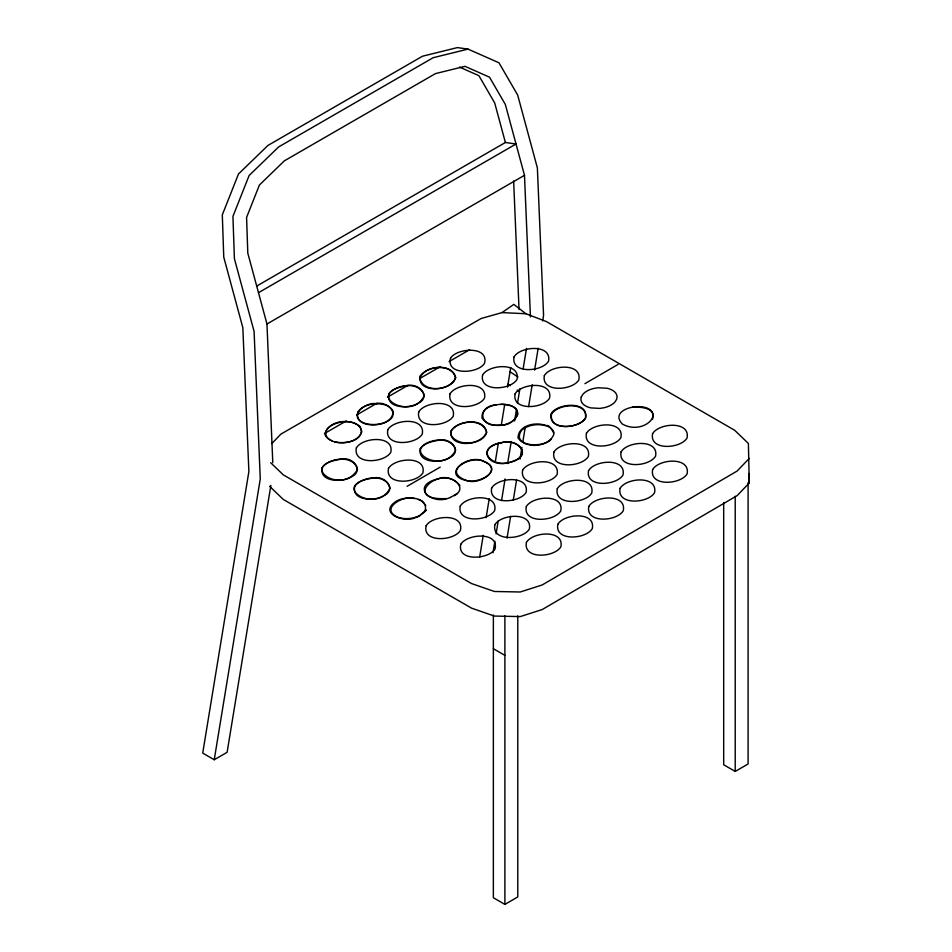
<?xml version="1.0" encoding="UTF-8"?>
<svg xmlns="http://www.w3.org/2000/svg" width="952" height="952" viewBox="0 0 952 952"><rect width="100%" height="100%" fill="white"/><g stroke="black" fill="none" stroke-linecap="round" stroke-linejoin="round"><path stroke-width="1.43" d="M468.039 49.111L457.4 47.6L422.51 56.204L267.988 145.406L238.488 173.99L222.304 214.878L223.756 257.123L242.831 327.643L248.877 471.537L202.716 753.08L214.236 759.744L260.277 478.939L254.089 331.439L234.394 258.647L232.942 216.39L249.126 175.501L278.627 146.929L433.148 57.715L468.039 49.111L498.979 62.796L517.686 95.093L537.368 167.873L543.568 315.374L542.664 320.895M270.88 485.377L227.111 752.306L214.236 759.744M479.618 557.348L483.223 535.345M486.115 517.733L489.245 498.658M495.254 461.982L498.384 442.906M501.276 425.306L504.643 404.755M507.523 387.155L510.748 367.472M492.981 552.814L494.885 541.2M496.075 533.941L498.217 520.875M501.549 500.562L505.095 478.963M507.618 463.553L511.224 441.526M514.592 420.974L516.519 409.229M517.483 403.362L519.863 388.868M523.124 368.948L526.492 348.42M507.047 538.118L510.617 516.353M513.235 500.383L516.567 480.058M520.006 459.066L521.922 447.392M522.886 441.561L525.278 426.972M528.622 406.552L532.204 384.679M534.596 370.09L538.189 348.206M553.885 434.183C548.995 447.404 525.754 449.225 518.043 437.944C518.043 422.236 546.055 419.392 553.552 431.411C555.302 438.598 550.97 423.426 545.948 425.711C537.785 423.533 528.3 424.675 521.66 430.185C510.343 446.881 543.77 448.261 551.065 439.312M652.406 419.427C659.51 398.115 605.103 406.087 622.311 424.009C645.92 437.42 672.255 405.481 632.497 407.218M425.068 510.808C429.138 496.206 404.6 495.647 396.163 501.323C377.563 513.295 405.147 523.612 415.738 517.4C418.499 518.352 435.635 501.668 419.903 515.46C413.346 518.816 405.528 519.554 398.46 517.471C378.575 509.356 403.112 494.564 414.322 498.574M450.451 497.396C431.744 506.523 409.074 485.46 438.396 478.796C449.344 473.394 469.8 487.079 454.223 495.742M271.76 443.62L280.864 434.136L481.177 318.48L502.013 312.601L525.897 313.732L546.424 321.586L734.706 430.292L748.391 443.465L749.283 482.973L737.145 495.623L542.152 609.577L520.232 616.587L494.397 616.063L471.585 608.161L283.303 499.455L269.618 486.282M749.283 458.376L737.145 471.038L542.152 584.98L520.232 591.989L494.397 591.478L471.585 583.576L283.303 474.87L270.665 462.708M457.341 493.433L450.308 497.527M502.013 312.601L513.842 304.378L525.897 313.732M256.873 285.969L505.393 142.491L516.032 144.002L258.492 292.692M266.965 324.001L524.492 175.311L505.345 104.482L489.53 77.183L464.993 66.331L435.48 73.602L284.35 160.852L259.408 185.021L246.58 217.449L247.806 253.172L266.965 324.001L272.784 462.648M324.513 433.517L346.349 420.915M356.619 414.989L377.159 403.124M387.44 397.186L407.98 385.334M419.534 378.658L440.086 366.794M449.07 361.605L469.61 349.741M584.909 383.656L618.098 364.414M493.362 615.028L493.362 897.748L504.893 904.4L517.769 896.962L517.769 615.884M723.687 502.549L723.687 764.765L735.218 771.429L748.093 763.992L748.093 482.747M496.397 404.778C476.524 406.254 479.415 427.734 498.777 425.068C514.508 427.448 527.777 406.813 505.69 404.529C496.623 403.505 480.915 406.433 482.021 418.035C489.875 429.507 512.807 427.246 517.9 414.191C517.483 406.123 507.392 404.195 500.859 404.314M501.359 442.704C475.964 446.714 487.876 468.122 508.249 462.684C532.811 458.209 521.113 437.742 501.359 442.704C472.478 448.939 493.707 469.979 512.676 461.363C533.953 454.592 515.805 437.765 501.716 442.68M446.06 498.562C399.78 500.954 441.621 461.839 459.887 485.579M483.485 461.256C468.241 453.116 439.253 475.476 467.896 480.855C479.689 485.02 504.5 468.812 483.509 461.268C506 470.883 475.536 486.091 464.04 479.475C442.692 469.979 472.013 455.187 483.176 461.196M333.819 441.609C343.791 445.357 366.758 440.217 360.034 426.472C350.312 418.368 330.38 419.963 325.346 432.613C322.264 437.991 339.662 444.072 330.237 440.074C325.239 437.813 324.156 430.97 328.559 427.531C337.353 420.07 358.547 417.987 361.867 431.684C358.226 442.299 343.91 444.037 334.342 441.716M459.518 67.104L478.892 75.66L494.707 102.971L505.393 142.491M418.428 499.514L421.855 501.061L425.782 505.536M493.362 648.705L504.893 655.357M510.034 371.815L518.019 376.992M508.011 384.215L510.284 385.703M517.126 390.142L519.411 391.617M407.075 486.329L440.252 467.087M748.712 473.477L749.283 482.973M524.492 175.311L530.442 316.909M513.64 181.047L519.042 309.543M735.218 496.289L735.218 771.429M504.893 615.837L504.893 904.4M581.22 397.079L580.863 399.804L581.743 402.422A15.482 8.937 0 0 0 590.787 407.896L599.986 408.408L604.639 407.611A21.17 12.221 0 0 0 615.171 401.744L616.741 399.078L617.098 396.341L616.218 393.735A15.482 8.937 0 0 0 607.162 388.261L597.975 387.75L593.322 388.547A21.17 12.221 0 0 0 582.791 394.414L581.22 397.079M551.458 414.263C548.887 431.256 579.506 428.662 585.587 418.035C589.038 400.697 557.396 402.934 551.101 413.727C547.828 431.066 579.209 428.852 585.456 418.059C588.253 401.185 557.515 403.505 551.458 414.263M357.69 412.335C354.977 427.198 378.753 427.067 387.559 421.2C401.03 414.191 386.798 400.661 376.183 403.66C364.426 401.792 346.849 417.547 365.259 423.462C374.921 426.329 393.712 423.854 392.938 410.847C388.642 403.505 378.598 403.172 371.078 404.35A21.015 12.126 0 0 0 359.808 409.622L357.69 412.335M356.345 447.94C352.906 465.266 384.537 463.041 390.832 452.236C394.271 434.897 362.641 437.135 356.345 447.94M388.916 394.08C385.738 408.848 409.527 408.967 418.261 403.22C431.791 396.567 418.38 382.728 407.587 385.643C361.367 392.676 411.609 422.843 424.271 395.651C420.51 381.228 396.401 383.632 388.916 394.08M387.785 429.78C384.334 447.119 415.964 444.882 422.26 434.088C425.711 416.75 394.08 418.987 387.785 429.78M420.189 376.028C416.655 394.033 452.176 391.593 455.651 377.635C452.295 362.831 427.65 365.639 420.189 376.028M418.761 411.907C415.31 429.245 446.94 427.008 453.235 416.202C456.686 398.864 425.044 401.101 418.761 411.907M420.296 448.559C417.119 463.327 440.907 463.445 449.642 457.698C462.958 451.248 450.26 437.349 439.467 440.169C393.926 446.774 442.716 476.833 455.651 450.129C451.891 435.707 427.781 438.11 420.296 448.559M450.022 393.854C446.571 411.193 478.213 408.955 484.508 398.15C487.948 380.812 456.317 383.049 450.022 393.854M455.544 377.599C450.939 390.927 423.069 393.307 419.856 378.242C424.77 365.021 451.843 362.879 455.544 377.599M451.272 430.673C447.666 448.642 483.426 446.298 486.627 432.244C484.044 418.368 462.47 420.141 453.807 427.745A18.302 10.567 0 0 0 451.046 435.278C458.364 447.047 481.224 444.858 486.627 432.244C482.854 417.821 458.757 420.225 451.272 430.673M482.569 375.064C479.13 392.402 510.76 390.165 517.055 379.36C520.494 362.022 488.864 364.259 482.569 375.064M460.221 506.19C456.77 523.529 488.412 521.291 494.695 510.486C498.146 493.148 466.516 495.385 460.221 506.19M514.056 356.881C510.605 374.219 542.247 371.982 548.542 361.177C551.981 343.839 520.351 346.076 514.056 356.881M515.091 393.83C511.64 411.169 543.271 408.932 549.566 398.138C553.017 380.8 521.375 383.037 515.091 393.83M491.648 488.043C488.209 505.381 519.84 503.144 526.135 492.339C529.586 475 497.944 477.238 491.648 488.043M494.873 524.742C491.422 542.081 523.053 539.843 529.348 529.038C532.799 511.7 501.157 513.937 494.873 524.742M544.365 375.576C540.926 392.914 572.557 390.677 578.852 379.872C582.291 362.533 550.661 364.771 544.365 375.576M522.624 470.157C519.185 487.495 550.815 485.258 557.11 474.453C560.549 457.115 528.919 459.352 522.624 470.157M526.301 506.595C522.862 523.933 554.492 521.696 560.788 510.891C564.227 493.552 532.596 495.79 526.301 506.595M553.897 452.105C550.446 469.443 582.088 467.206 588.372 456.401C591.823 439.062 560.192 441.3 553.897 452.105M526.408 542.438C522.957 559.764 554.6 557.539 560.895 546.734C564.334 529.395 532.703 531.632 526.408 542.438M557.277 488.709C553.826 506.047 585.468 503.81 591.763 493.005C595.202 475.667 563.572 477.904 557.277 488.709M586.444 433.315C582.993 450.653 614.635 448.416 620.918 437.611C624.369 420.272 592.739 422.51 586.444 433.315M557.848 524.278C554.397 541.617 586.027 539.379 592.322 528.586C595.773 511.248 564.131 513.485 557.848 524.278M588.55 470.657C585.099 487.995 616.729 485.758 623.024 474.953C626.476 457.615 594.833 459.852 588.55 470.657M588.812 506.404C585.373 523.743 617.003 521.506 623.298 510.7C626.749 493.362 595.107 495.599 588.812 506.404M621.097 451.867C617.646 469.205 649.276 466.968 655.571 456.163C659.022 438.824 627.38 441.062 621.097 451.867M620.085 488.352C616.634 505.69 648.276 503.453 654.571 492.648C658.01 475.31 626.38 477.547 620.085 488.352M652.584 433.684C649.133 451.022 680.763 448.785 687.058 437.979C690.509 420.653 658.867 422.878 652.584 433.684M652.632 469.562C649.181 486.9 680.823 484.663 687.118 473.858C690.557 456.52 658.927 458.757 652.632 469.562M388.499 468.408C384.846 485.77 416.571 483.592 422.902 472.846C426.567 455.472 394.83 457.662 388.499 468.408M322.3 467.42C318.468 482.164 342.458 482.64 351.181 476.988C364.628 470.978 352.942 456.448 341.804 459.126C295.846 465.04 342.208 496.159 357.488 469.491C354.227 454.842 329.916 457.198 322.3 467.42M354.822 486.198C350.99 500.942 374.981 501.406 383.692 495.766C397.448 489.495 384.703 475.143 373.66 477.975C327.024 484.497 376.421 515.472 390.011 488.269C386.738 473.608 362.438 475.976 354.822 486.198M426.175 525.683C422.01 543.116 453.961 541.081 460.375 530.466C464.54 513.021 432.589 515.068 426.175 525.683M460.827 544.235C456.662 561.668 488.614 559.633 495.028 549.018C499.193 531.573 467.242 533.62 460.827 544.235M450.558 358.178C445.738 375.695 477.975 373.838 484.497 363.39C489.316 345.873 457.079 347.718 450.558 358.178"/></g></svg>
